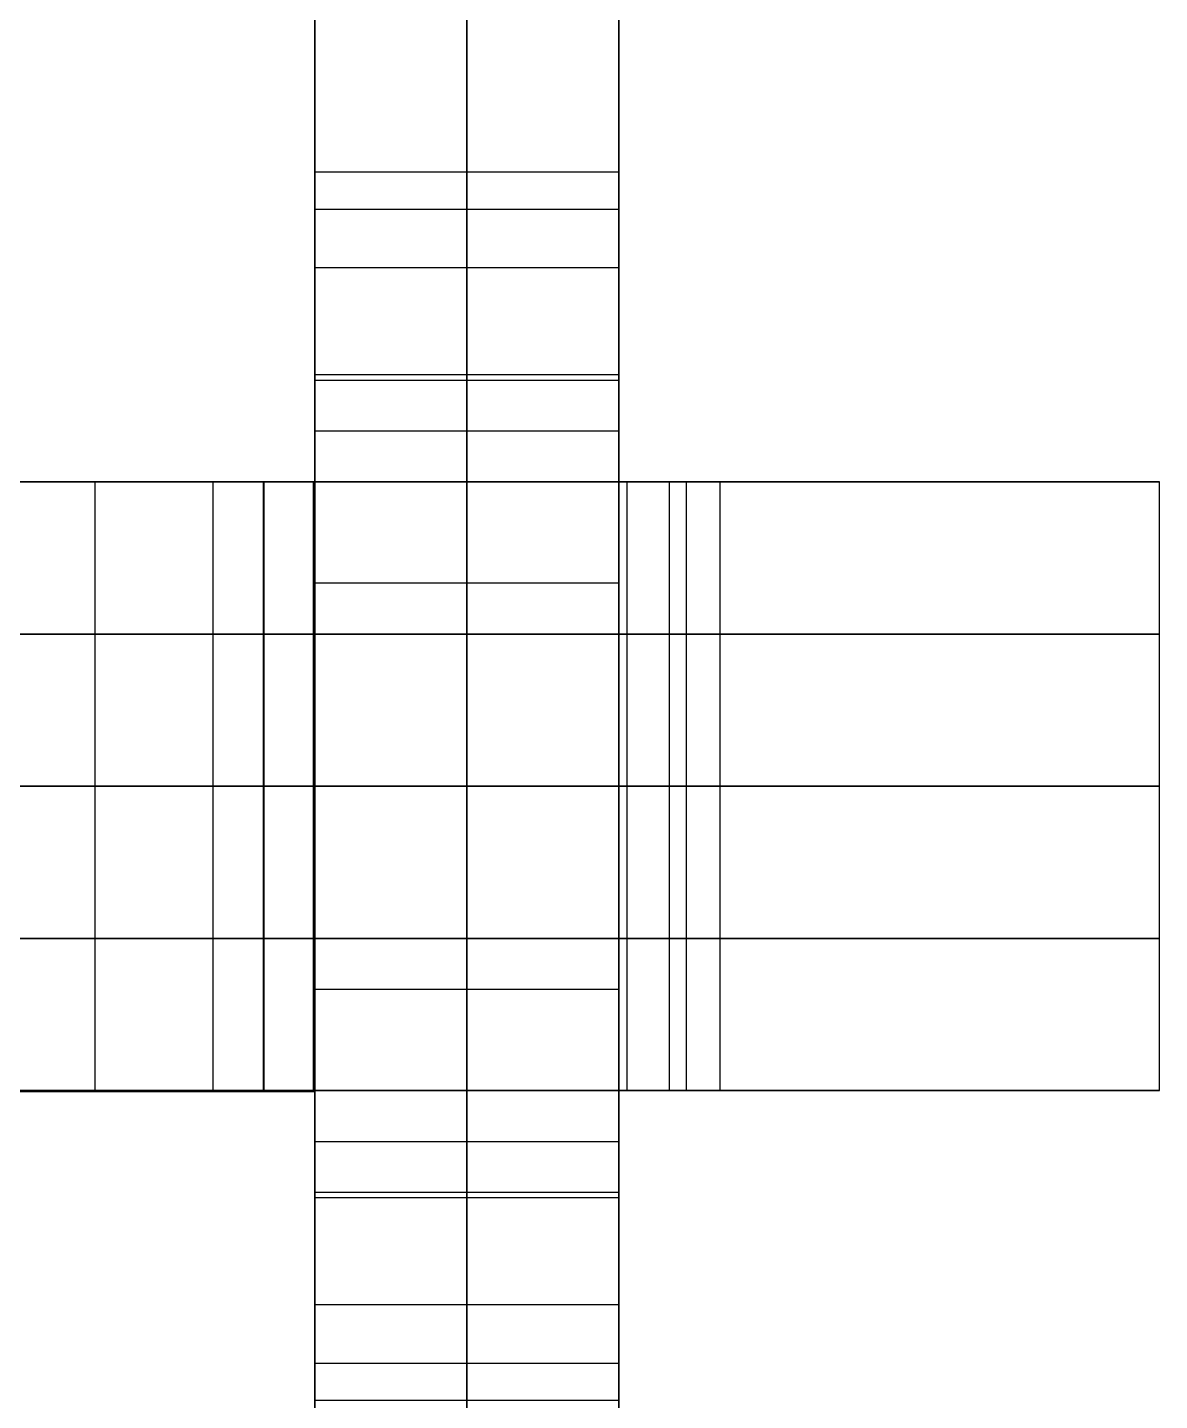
# Model space of a CAD drawing. Extents: x 6886 to 7154, y -44440 to -39703.
# Drawn here: x 7087.5 to 7154.5, y -40607.8 to -40526.6 of the extents above; entities that cross this region are included whole.
import ezdxf

# ---------------------------------------------------------------- set-up
doc = ezdxf.new("R2010")
doc.units = 0
doc.layers.add('ENDS', color=40, linetype='CONTINUOUS')

# ---------------------------------------------------------------- blocks, each defined once
blk = doc.blocks.new('SKYLARK200_END-S-1')
at = {"layer": 'ENDS'}
for p, q in [((-50, 4450.028, 141), (-50, 3868.028, 141)), ((-32, 4450.028, 141), (-32, 3868.028, 141)), ((-50, 4027.606, 282), (-50, 3886, 282)), ((-50, 4027.606, 264), (-50, 3886, 264)), ((-50, 4027.606, 273), (-50, 3886, 273)), ((-32, 3904.339, 286), (-50, 3904.339, 286)), ((-32, 3904.339, -4), (-50, 3904.339, -4)), ((-32, 3902.147, 283.101), (-50, 3902.147, 283.101)), ((-32, 3902.147, -1.101), (-50, 3902.147, -1.101)), ((-32, 3898.683, 282), (-50, 3898.683, 282)), ((-50, 3898.683, 282), (-50, 3886.028, 282)), ((-32, 3898.683, 0), (-50, 3898.683, 0)), ((-50, 3886.028, 0), (-50, 3898.683, 0)), ((-41, 3898.683, 282), (-41, 3886.028, 282)), ((-41, 3886.028, 0), (-41, 3898.683, 0)), ((-32, 3898.683, 282), (-32, 3886.028, 282)), ((-32, 3886.028, 0), (-32, 3898.683, 0)), ((-32, 3892.355, 282), (-50, 3892.355, 282)), ((-32, 3892.355, 0), (-50, 3892.355, 0)), ((-32, 3892.028, 271.5), (-50, 3892.028, 271.5)), ((-50, 3886.028, 271.5), (-50, 3892.028, 271.5)), ((-32, 3892.028, 259.5), (-50, 3892.028, 259.5)), ((-50, 3892.028, 271.5), (-50, 3892.028, 259.5)), ((-50, 3892.028, 259.5), (-50, 3868.028, 259.5)), ((-32, 3892.028, 229.5), (-50, 3892.028, 229.5)), ((-50, 3868.028, 229.5), (-50, 3892.028, 229.5)), ((-32, 3892.028, 217.5), (-50, 3892.028, 217.5)), ((-50, 3892.028, 229.5), (-50, 3892.028, 217.5)), ((-50, 3892.028, 217.5), (-50, 3886.028, 217.5)), ((-32, 3892.028, 191.5), (-50, 3892.028, 191.5)), ((-50, 3886.028, 191.5), (-50, 3892.028, 191.5)), ((-32, 3892.028, 179.5), (-50, 3892.028, 179.5)), ((-50, 3892.028, 191.5), (-50, 3892.028, 179.5)), ((-50, 3892.028, 179.5), (-50, 3868.028, 179.5)), ((-32, 3892.028, 130), (-50, 3892.028, 130)), ((-50, 3868.028, 130), (-50, 3892.028, 130)), ((-32, 3892.028, 118), (-50, 3892.028, 118)), ((-50, 3892.028, 130), (-50, 3892.028, 118)), ((-50, 3892.028, 118), (-50, 3886.028, 118)), ((-32, 3892.028, 37.509), (-50, 3892.028, 37.509)), ((-50, 3868.028, 37.509), (-50, 3892.028, 37.509)), ((-32, 3892.028, 25.509), (-50, 3892.028, 25.509)), ((-50, 3892.028, 37.509), (-50, 3892.028, 25.509)), ((-50, 3892.028, 25.509), (-50, 3886.028, 25.509)), ((-32, 3892.028, 265.5), (-50, 3892.028, 265.5)), ((-32, 3892.028, 223.5), (-50, 3892.028, 223.5)), ((-32, 3892.028, 185.5), (-50, 3892.028, 185.5)), ((-32, 3892.028, 124), (-50, 3892.028, 124)), ((-32, 3892.028, 31.509), (-50, 3892.028, 31.509)), ((-32, 3892.027, 109.5), (-50, 3892.027, 109.5)), ((-50, 3886.028, 109.5), (-50, 3892.027, 109.5)), ((-32, 3892.027, 97.5), (-50, 3892.027, 97.5)), ((-50, 3892.027, 109.5), (-50, 3892.027, 97.5)), ((-50, 3892.027, 97.5), (-50, 3868.028, 97.5)), ((-32, 3892.027, 103.5), (-50, 3892.027, 103.5)), ((-41, 3886.028, 271.5), (-41, 3892.028, 271.5)), ((-41, 3892.028, 271.5), (-41, 3892.028, 259.5)), ((-41, 3892.028, 259.5), (-41, 3868.028, 259.5)), ((-41, 3868.028, 229.5), (-41, 3892.028, 229.5)), ((-41, 3892.028, 229.5), (-41, 3892.028, 217.5)), ((-41, 3892.028, 217.5), (-41, 3886.028, 217.5)), ((-41, 3886.028, 191.5), (-41, 3892.028, 191.5)), ((-41, 3892.028, 191.5), (-41, 3892.028, 179.5)), ((-41, 3892.028, 179.5), (-41, 3868.028, 179.5)), ((-41, 3868.028, 130), (-41, 3892.028, 130)), ((-41, 3892.028, 130), (-41, 3892.028, 118)), ((-41, 3892.028, 118), (-41, 3886.028, 118)), ((-41, 3868.028, 37.509), (-41, 3892.028, 37.509)), ((-41, 3892.028, 37.509), (-41, 3892.028, 25.509)), ((-41, 3892.028, 25.509), (-41, 3886.028, 25.509)), ((-41, 3886.028, 109.5), (-41, 3892.027, 109.5)), ((-41, 3892.027, 109.5), (-41, 3892.027, 97.5)), ((-41, 3892.027, 97.5), (-41, 3868.028, 97.5)), ((-32, 3886.028, 271.5), (-32, 3892.028, 271.5)), ((-32, 3892.028, 271.5), (-32, 3892.028, 259.5)), ((-32, 3892.028, 259.5), (-32, 3868.028, 259.5)), ((-32, 3868.028, 229.5), (-32, 3892.028, 229.5)), ((-32, 3892.028, 229.5), (-32, 3892.028, 217.5)), ((-32, 3892.028, 217.5), (-32, 3886.028, 217.5)), ((-32, 3886.028, 191.5), (-32, 3892.028, 191.5)), ((-32, 3892.028, 191.5), (-32, 3892.028, 179.5)), ((-32, 3892.028, 179.5), (-32, 3868.028, 179.5)), ((-32, 3868.028, 130), (-32, 3892.028, 130)), ((-32, 3892.028, 130), (-32, 3892.028, 118)), ((-32, 3892.028, 118), (-32, 3886.028, 118)), ((-32, 3868.028, 37.509), (-32, 3892.028, 37.509)), ((-32, 3892.028, 37.509), (-32, 3892.028, 25.509)), ((-32, 3892.028, 25.509), (-32, 3886.028, 25.509)), ((-32, 3886.028, 109.5), (-32, 3892.027, 109.5)), ((-32, 3892.027, 109.5), (-32, 3892.027, 97.5)), ((-32, 3892.027, 97.5), (-32, 3868.028, 97.5)), ((-32, 3889.028, 271.5), (-50, 3889.028, 271.5)), ((-32, 3889.028, 217.5), (-50, 3889.028, 217.5)), ((-32, 3889.028, 191.5), (-50, 3889.028, 191.5)), ((-32, 3889.028, 118), (-50, 3889.028, 118)), ((-32, 3889.028, 109.5), (-50, 3889.028, 109.5)), ((-32, 3889.028, 25.509), (-50, 3889.028, 25.509)), ((-250, 3886.028, 141), (-50, 3886.028, 141)), ((-250, 3886.028, 141), (-50, 3886.028, 141)), ((-50, 3886, 282), (-111, 3886.013, 282)), ((-50, 3886, 264), (-111, 3886.013, 264)), ((-50, 3886, 273), (-111, 3886.013, 273)), ((-75, 3886.028, 276), (-63, 3886.028, 276)), ((-63, 3886.028, 6), (-75, 3886.028, 6)), ((-75, 3886.028, 276), (-63, 3886.028, 276)), ((-63, 3886.028, 6), (-75, 3886.028, 6)), ((-63, 3868.028, 276), (-63, 3886.028, 276)), ((-63, 3868.028, 282), (-63, 3886.028, 282)), ((-63, 3886.028, 276), (-63, 3886.028, 282)), ((-63, 3886.028, 282), (0, 3886.028, 282)), ((-63, 3868.028, 0), (-63, 3886.028, 0)), ((0, 3886.028, 0), (-63, 3886.028, 0)), ((-63, 3868.028, 6), (-63, 3886.028, 6)), ((-63, 3886.028, 0), (-63, 3886.028, 6)), ((-63, 3868.028, 279), (-63, 3886.028, 279)), ((-63, 3868.028, 3), (-63, 3886.028, 3)), ((-63, 3868.028, 276), (-63, 3886.028, 276)), ((-63, 3868.028, 282), (-63, 3886.028, 282)), ((-63, 3886.028, 276), (-63, 3886.028, 282)), ((-63, 3886.028, 282), (0, 3886.028, 282)), ((-63, 3868.028, 0), (-63, 3886.028, 0)), ((0, 3886.028, 0), (-63, 3886.028, 0)), ((-63, 3868.028, 6), (-63, 3886.028, 6)), ((-63, 3886.028, 0), (-63, 3886.028, 6)), ((-63, 3868.028, 279), (-63, 3886.028, 279)), ((-63, 3868.028, 3), (-63, 3886.028, 3)), ((-56, 3868.028, 181), (-56, 3886.028, 181)), ((0, 3886.028, 181), (-56, 3886.028, 181)), ((-56, 3868.028, 169), (-56, 3886.028, 169)), ((-56, 3886.028, 181), (-56, 3886.028, 169)), ((-56, 3886.028, 169), (-50, 3886.028, 169)), ((-56, 3868.028, 113), (-56, 3886.028, 113)), ((-50, 3886.028, 113), (-56, 3886.028, 113)), ((-56, 3868.028, 101), (-56, 3886.028, 101)), ((-56, 3886.028, 113), (-56, 3886.028, 101)), ((-56, 3886.028, 101), (0, 3886.028, 101)), ((-56, 3886.028, 24.817), (-26, 3886.028, 24.817)), ((-56, 3868.028, 24.817), (-56, 3886.028, 24.817)), ((-56, 3868.028, 79.746), (-56, 3886.028, 79.746)), ((-26, 3886.028, 79.746), (-56, 3886.028, 79.746)), ((-56, 3868.028, 67.746), (-56, 3886.028, 67.746)), ((-56, 3886.028, 79.746), (-56, 3886.028, 67.746)), ((-56, 3886.028, 67.746), (-50.02, 3886.028, 67.746)), ((-56, 3868.028, 36.71), (-56, 3886.028, 36.71)), ((-50.071, 3886.028, 36.71), (-56, 3886.028, 36.71)), ((-56, 3886.028, 36.71), (-56, 3886.028, 24.817)), ((-56, 3868.028, 259.5), (-56, 3886.028, 259.5)), ((-26, 3886.028, 259.5), (-56, 3886.028, 259.5)), ((-56, 3868.028, 247.5), (-56, 3886.028, 247.5)), ((-56, 3886.028, 259.5), (-56, 3886.028, 247.5)), ((-56, 3886.028, 247.5), (-50, 3886.028, 247.5)), ((-56, 3868.028, 226.5), (-56, 3886.028, 226.5)), ((-50, 3886.028, 226.5), (-56, 3886.028, 226.5)), ((-56, 3868.028, 214.5), (-56, 3886.028, 214.5)), ((-56, 3886.028, 226.5), (-56, 3886.028, 214.5)), ((-56, 3886.028, 214.5), (-26, 3886.028, 214.5)), ((-56, 3868.028, 175), (-56, 3886.028, 175)), ((-56, 3868.028, 107), (-56, 3886.028, 107)), ((-56, 3868.028, 73.746), (-56, 3886.028, 73.746)), ((-56, 3868.028, 30.763), (-56, 3886.028, 30.763)), ((-56, 3868.028, 253.5), (-56, 3886.028, 253.5)), ((-56, 3868.028, 220.5), (-56, 3886.028, 220.5)), ((-56, 3868.028, 181), (-56, 3886.028, 181)), ((0, 3886.028, 181), (-56, 3886.028, 181)), ((-56, 3868.028, 169), (-56, 3886.028, 169)), ((-56, 3886.028, 181), (-56, 3886.028, 169)), ((-56, 3886.028, 169), (-50, 3886.028, 169)), ((-56, 3868.028, 113), (-56, 3886.028, 113)), ((-50, 3886.028, 113), (-56, 3886.028, 113)), ((-56, 3868.028, 101), (-56, 3886.028, 101)), ((-56, 3886.028, 113), (-56, 3886.028, 101)), ((-56, 3886.028, 101), (0, 3886.028, 101)), ((-56, 3886.028, 24.817), (-26, 3886.028, 24.817)), ((-56, 3868.028, 24.817), (-56, 3886.028, 24.817)), ((-56, 3868.028, 79.746), (-56, 3886.028, 79.746)), ((-26, 3886.028, 79.746), (-56, 3886.028, 79.746)), ((-56, 3868.028, 67.746), (-56, 3886.028, 67.746)), ((-56, 3886.028, 79.746), (-56, 3886.028, 67.746)), ((-56, 3886.028, 67.746), (-50.02, 3886.028, 67.746)), ((-56, 3868.028, 36.71), (-56, 3886.028, 36.71)), ((-50.071, 3886.028, 36.71), (-56, 3886.028, 36.71)), ((-56, 3886.028, 36.71), (-56, 3886.028, 24.817)), ((-56, 3868.028, 259.5), (-56, 3886.028, 259.5)), ((-26, 3886.028, 259.5), (-56, 3886.028, 259.5)), ((-56, 3868.028, 247.5), (-56, 3886.028, 247.5)), ((-56, 3886.028, 259.5), (-56, 3886.028, 247.5)), ((-56, 3886.028, 247.5), (-50, 3886.028, 247.5)), ((-56, 3868.028, 226.5), (-56, 3886.028, 226.5)), ((-50, 3886.028, 226.5), (-56, 3886.028, 226.5)), ((-56, 3868.028, 214.5), (-56, 3886.028, 214.5)), ((-56, 3886.028, 226.5), (-56, 3886.028, 214.5)), ((-56, 3886.028, 214.5), (-26, 3886.028, 214.5)), ((-56, 3868.028, 175), (-56, 3886.028, 175)), ((-56, 3868.028, 107), (-56, 3886.028, 107)), ((-56, 3868.028, 73.746), (-56, 3886.028, 73.746)), ((-56, 3868.028, 30.763), (-56, 3886.028, 30.763)), ((-56, 3868.028, 253.5), (-56, 3886.028, 253.5)), ((-56, 3868.028, 220.5), (-56, 3886.028, 220.5)), ((-53.035, 3868.028, 36.71), (-53.035, 3886.028, 36.71)), ((-53.035, 3868.028, 36.71), (-53.035, 3886.028, 36.71)), ((-53.01, 3868.028, 67.746), (-53.01, 3886.028, 67.746)), ((-53.01, 3868.028, 67.746), (-53.01, 3886.028, 67.746)), ((-53, 3868.028, 169), (-53, 3886.028, 169)), ((-53, 3868.028, 113), (-53, 3886.028, 113)), ((-53, 3868.028, 247.5), (-53, 3886.028, 247.5)), ((-53, 3868.028, 226.5), (-53, 3886.028, 226.5)), ((-53, 3868.028, 169), (-53, 3886.028, 169)), ((-53, 3868.028, 113), (-53, 3886.028, 113)), ((-53, 3868.028, 247.5), (-53, 3886.028, 247.5)), ((-53, 3868.028, 226.5), (-53, 3886.028, 226.5)), ((-50.071, 3868.028, 36.71), (-50.071, 3886.028, 36.71)), ((-50.02, 3886.028, 67.746), (-50.071, 3886.028, 36.71)), ((-50.071, 3868.028, 36.71), (-50.071, 3886.028, 36.71)), ((-50.02, 3886.028, 67.746), (-50.071, 3886.028, 36.71)), ((-50.045, 3868.028, 52.228), (-50.045, 3886.028, 52.228)), ((-50.045, 3868.028, 52.228), (-50.045, 3886.028, 52.228)), ((-50.02, 3868.028, 67.746), (-50.02, 3886.028, 67.746)), ((-50.02, 3868.028, 67.746), (-50.02, 3886.028, 67.746)), ((-50, 3868.028, 169), (-50, 3886.028, 169)), ((-50, 3868.028, 113), (-50, 3886.028, 113)), ((-50, 3886.028, 169), (-50, 3886.028, 113)), ((-50, 3868.028, 247.5), (-50, 3886.028, 247.5)), ((-50, 3868.028, 226.5), (-50, 3886.028, 226.5)), ((-50, 3886.028, 247.5), (-50, 3886.028, 226.5)), ((-50, 3868.028, 141), (-50, 3886.028, 141)), ((-50, 3868.028, 259.5), (-50, 3886.028, 259.5)), ((-50, 3868.028, 237), (-50, 3886.028, 237)), ((-50, 3868.028, 169), (-50, 3886.028, 169)), ((-50, 3868.028, 113), (-50, 3886.028, 113)), ((-50, 3886.028, 169), (-50, 3886.028, 113)), ((-50, 3868.028, 247.5), (-50, 3886.028, 247.5)), ((-50, 3868.028, 226.5), (-50, 3886.028, 226.5)), ((-50, 3886.028, 247.5), (-50, 3886.028, 226.5)), ((-50, 3868.028, 141), (-50, 3886.028, 141)), ((-50, 3868.028, 259.5), (-50, 3886.028, 259.5)), ((-50, 3868.028, 237), (-50, 3886.028, 237)), ((-32, 3886.028, 282), (-50, 3886.028, 282)), ((-32, 3886.028, 271.5), (-50, 3886.028, 271.5)), ((-50, 3886.028, 282), (-50, 3886.028, 271.5)), ((-32, 3886.028, 217.5), (-50, 3886.028, 217.5)), ((-32, 3886.028, 191.5), (-50, 3886.028, 191.5)), ((-50, 3886.028, 217.5), (-50, 3886.028, 191.5)), ((-32, 3886.028, 118), (-50, 3886.028, 118)), ((-32, 3886.028, 109.5), (-50, 3886.028, 109.5)), ((-50, 3886.028, 118), (-50, 3886.028, 109.5)), ((-32, 3886.028, 25.509), (-50, 3886.028, 25.509)), ((-32, 3886.028, 0), (-50, 3886.028, 0)), ((-50, 3886.028, 25.509), (-50, 3886.028, 0)), ((-32, 3886.028, 276.75), (-50, 3886.028, 276.75)), ((-32, 3886.028, 204.5), (-50, 3886.028, 204.5)), ((-32, 3886.028, 113.75), (-50, 3886.028, 113.75)), ((-32, 3886.028, 12.754), (-50, 3886.028, 12.754)), ((-50, 3886, 282), (-50, 3886, 264)), ((-41, 3868.028, 24.817), (-41, 3886.028, 24.817)), ((-41, 3868.028, 79.746), (-41, 3886.028, 79.746)), ((-41, 3868.028, 24.817), (-41, 3886.028, 24.817)), ((-41, 3868.028, 79.746), (-41, 3886.028, 79.746)), ((-41, 3886.028, 282), (-41, 3886.028, 271.5)), ((-41, 3886.028, 217.5), (-41, 3886.028, 191.5)), ((-41, 3886.028, 118), (-41, 3886.028, 109.5)), ((-41, 3886.028, 25.509), (-41, 3886.028, 0)), ((-32, 3868.028, 36.817), (-32, 3886.028, 36.817)), ((-26, 3886.028, 36.817), (-32, 3886.028, 36.817)), ((-32, 3868.028, 67.746), (-32, 3886.028, 67.746)), ((-32, 3886.028, 36.817), (-32, 3886.028, 67.746)), ((-32, 3886.028, 67.746), (-26, 3886.028, 67.746)), ((-32, 3868.028, 226.5), (-32, 3886.028, 226.5)), ((-26, 3886.028, 226.5), (-32, 3886.028, 226.5)), ((-32, 3868.028, 247.5), (-32, 3886.028, 247.5)), ((-32, 3886.028, 226.5), (-32, 3886.028, 247.5)), ((-32, 3886.028, 247.5), (-26, 3886.028, 247.5)), ((-32, 3868.028, 52.281), (-32, 3886.028, 52.281)), ((-32, 3868.028, 214.5), (-32, 3886.028, 214.5)), ((-32, 3868.028, 237), (-32, 3886.028, 237)), ((-32, 3868.028, 36.817), (-32, 3886.028, 36.817)), ((-26, 3886.028, 36.817), (-32, 3886.028, 36.817)), ((-32, 3868.028, 67.746), (-32, 3886.028, 67.746)), ((-32, 3886.028, 36.817), (-32, 3886.028, 67.746)), ((-32, 3886.028, 67.746), (-26, 3886.028, 67.746)), ((-32, 3868.028, 226.5), (-32, 3886.028, 226.5)), ((-26, 3886.028, 226.5), (-32, 3886.028, 226.5)), ((-32, 3868.028, 247.5), (-32, 3886.028, 247.5)), ((-32, 3886.028, 226.5), (-32, 3886.028, 247.5)), ((-32, 3886.028, 247.5), (-26, 3886.028, 247.5)), ((-32, 3868.028, 52.281), (-32, 3886.028, 52.281)), ((-32, 3868.028, 214.5), (-32, 3886.028, 214.5)), ((-32, 3868.028, 237), (-32, 3886.028, 237)), ((-32, 3886.028, 282), (-32, 3886.028, 271.5)), ((-32, 3886.028, 217.5), (-32, 3886.028, 191.5)), ((-32, 3886.028, 118), (-32, 3886.028, 109.5)), ((-32, 3886.028, 25.509), (-32, 3886.028, 0)), ((-31.5, 3868.028, 282), (-31.5, 3886.028, 282)), ((-31.5, 3868.028, 0), (-31.5, 3886.028, 0)), ((-31.5, 3868.028, 282), (-31.5, 3886.028, 282)), ((-31.5, 3868.028, 0), (-31.5, 3886.028, 0)), ((-29, 3868.028, 36.817), (-29, 3886.028, 36.817)), ((-29, 3868.028, 67.746), (-29, 3886.028, 67.746)), ((-29, 3868.028, 226.5), (-29, 3886.028, 226.5)), ((-29, 3868.028, 247.5), (-29, 3886.028, 247.5)), ((-29, 3868.028, 36.817), (-29, 3886.028, 36.817)), ((-29, 3868.028, 67.746), (-29, 3886.028, 67.746)), ((-29, 3868.028, 226.5), (-29, 3886.028, 226.5)), ((-29, 3868.028, 247.5), (-29, 3886.028, 247.5)), ((-28, 3868.028, 181), (-28, 3886.028, 181)), ((-28, 3868.028, 101), (-28, 3886.028, 101)), ((-28, 3868.028, 181), (-28, 3886.028, 181)), ((-28, 3868.028, 101), (-28, 3886.028, 101)), ((-26, 3868.028, 24.817), (-26, 3886.028, 24.817)), ((-26, 3868.028, 36.817), (-26, 3886.028, 36.817)), ((-26, 3886.028, 24.817), (-26, 3886.028, 36.817)), ((-26, 3868.028, 67.746), (-26, 3886.028, 67.746)), ((-26, 3868.028, 79.746), (-26, 3886.028, 79.746)), ((-26, 3886.028, 67.746), (-26, 3886.028, 79.746)), ((-26, 3868.028, 259.5), (-26, 3886.028, 259.5)), ((-26, 3868.028, 214.5), (-26, 3886.028, 214.5)), ((-26, 3868.028, 226.5), (-26, 3886.028, 226.5)), ((-26, 3886.028, 214.5), (-26, 3886.028, 226.5)), ((-26, 3868.028, 247.5), (-26, 3886.028, 247.5)), ((-26, 3886.028, 247.5), (-26, 3886.028, 259.5)), ((-26, 3868.028, 30.817), (-26, 3886.028, 30.817)), ((-26, 3868.028, 73.746), (-26, 3886.028, 73.746)), ((-26, 3868.028, 220.5), (-26, 3886.028, 220.5)), ((-26, 3868.028, 253.5), (-26, 3886.028, 253.5)), ((-26, 3868.028, 24.817), (-26, 3886.028, 24.817)), ((-26, 3868.028, 36.817), (-26, 3886.028, 36.817)), ((-26, 3886.028, 24.817), (-26, 3886.028, 36.817)), ((-26, 3868.028, 67.746), (-26, 3886.028, 67.746)), ((-26, 3868.028, 79.746), (-26, 3886.028, 79.746)), ((-26, 3886.028, 67.746), (-26, 3886.028, 79.746)), ((-26, 3868.028, 259.5), (-26, 3886.028, 259.5)), ((-26, 3868.028, 214.5), (-26, 3886.028, 214.5)), ((-26, 3868.028, 226.5), (-26, 3886.028, 226.5)), ((-26, 3886.028, 214.5), (-26, 3886.028, 226.5)), ((-26, 3868.028, 247.5), (-26, 3886.028, 247.5)), ((-26, 3886.028, 247.5), (-26, 3886.028, 259.5)), ((-26, 3868.028, 30.817), (-26, 3886.028, 30.817)), ((-26, 3868.028, 73.746), (-26, 3886.028, 73.746)), ((-26, 3868.028, 220.5), (-26, 3886.028, 220.5)), ((-26, 3868.028, 253.5), (-26, 3886.028, 253.5)), ((0, 3868.028, 282), (0, 3886.028, 282)), ((0, 3868.028, 181), (0, 3886.028, 181)), ((0, 3886.028, 282), (0, 3886.028, 181)), ((0, 3868.028, 101), (0, 3886.028, 101)), ((0, 3868.028, 0), (0, 3886.028, 0)), ((0, 3886.028, 101), (0, 3886.028, 0)), ((0, 3868.028, 231.5), (0, 3886.028, 231.5)), ((0, 3868.028, 50.5), (0, 3886.028, 50.5)), ((0, 3868.028, 282), (0, 3886.028, 282)), ((0, 3868.028, 181), (0, 3886.028, 181)), ((0, 3886.028, 282), (0, 3886.028, 181)), ((0, 3868.028, 101), (0, 3886.028, 101)), ((0, 3868.028, 0), (0, 3886.028, 0)), ((0, 3886.028, 101), (0, 3886.028, 0)), ((0, 3868.028, 231.5), (0, 3886.028, 231.5)), ((0, 3868.028, 50.5), (0, 3886.028, 50.5)), ((-32, 3880.028, 259.5), (-50, 3880.028, 259.5)), ((-32, 3880.028, 229.5), (-50, 3880.028, 229.5)), ((-32, 3880.028, 179.5), (-50, 3880.028, 179.5)), ((-32, 3880.028, 130), (-50, 3880.028, 130)), ((-32, 3880.028, 97.5), (-50, 3880.028, 97.5)), ((-32, 3880.028, 37.509), (-50, 3880.028, 37.509)), ((-75, 3877.028, 276), (-63, 3877.028, 276)), ((-63, 3877.028, 6), (-75, 3877.028, 6)), ((-75, 3877.028, 276), (-63, 3877.028, 276)), ((-63, 3877.028, 6), (-75, 3877.028, 6)), ((-63, 3877.028, 276), (-63, 3877.028, 282)), ((-63, 3877.028, 282), (0, 3877.028, 282)), ((0, 3877.028, 0), (-63, 3877.028, 0)), ((-63, 3877.028, 0), (-63, 3877.028, 6)), ((-63, 3877.028, 276), (-63, 3877.028, 282)), ((-63, 3877.028, 282), (0, 3877.028, 282)), ((0, 3877.028, 0), (-63, 3877.028, 0)), ((-63, 3877.028, 0), (-63, 3877.028, 6)), ((0, 3877.028, 181), (-56, 3877.028, 181)), ((-56, 3877.028, 181), (-56, 3877.028, 169)), ((-56, 3877.028, 169), (-50, 3877.028, 169)), ((-50, 3877.028, 113), (-56, 3877.028, 113)), ((-56, 3877.028, 113), (-56, 3877.028, 101)), ((-56, 3877.028, 101), (0, 3877.028, 101)), ((-56, 3877.028, 24.817), (-26, 3877.028, 24.817)), ((-26, 3877.028, 79.746), (-56, 3877.028, 79.746)), ((-56, 3877.028, 79.746), (-56, 3877.028, 67.746)), ((-56, 3877.028, 67.746), (-50.02, 3877.028, 67.746)), ((-50.071, 3877.028, 36.71), (-56, 3877.028, 36.71)), ((-56, 3877.028, 36.71), (-56, 3877.028, 24.817)), ((-26, 3877.028, 259.5), (-56, 3877.028, 259.5)), ((-56, 3877.028, 259.5), (-56, 3877.028, 247.5)), ((-56, 3877.028, 247.5), (-50, 3877.028, 247.5)), ((-50, 3877.028, 226.5), (-56, 3877.028, 226.5)), ((-56, 3877.028, 226.5), (-56, 3877.028, 214.5)), ((-56, 3877.028, 214.5), (-26, 3877.028, 214.5)), ((0, 3877.028, 181), (-56, 3877.028, 181)), ((-56, 3877.028, 181), (-56, 3877.028, 169)), ((-56, 3877.028, 169), (-50, 3877.028, 169)), ((-50, 3877.028, 113), (-56, 3877.028, 113)), ((-56, 3877.028, 113), (-56, 3877.028, 101)), ((-56, 3877.028, 101), (0, 3877.028, 101)), ((-56, 3877.028, 24.817), (-26, 3877.028, 24.817)), ((-26, 3877.028, 79.746), (-56, 3877.028, 79.746)), ((-56, 3877.028, 79.746), (-56, 3877.028, 67.746)), ((-56, 3877.028, 67.746), (-50.02, 3877.028, 67.746)), ((-50.071, 3877.028, 36.71), (-56, 3877.028, 36.71)), ((-56, 3877.028, 36.71), (-56, 3877.028, 24.817)), ((-26, 3877.028, 259.5), (-56, 3877.028, 259.5)), ((-56, 3877.028, 259.5), (-56, 3877.028, 247.5)), ((-56, 3877.028, 247.5), (-50, 3877.028, 247.5)), ((-50, 3877.028, 226.5), (-56, 3877.028, 226.5)), ((-56, 3877.028, 226.5), (-56, 3877.028, 214.5)), ((-56, 3877.028, 214.5), (-26, 3877.028, 214.5)), ((-50.02, 3877.028, 67.746), (-50.071, 3877.028, 36.71)), ((-50.02, 3877.028, 67.746), (-50.071, 3877.028, 36.71)), ((-50, 3877.028, 169), (-50, 3877.028, 113)), ((-50, 3877.028, 247.5), (-50, 3877.028, 226.5)), ((-50, 3877.028, 169), (-50, 3877.028, 113)), ((-50, 3877.028, 247.5), (-50, 3877.028, 226.5)), ((-26, 3877.028, 36.817), (-32, 3877.028, 36.817)), ((-32, 3877.028, 36.817), (-32, 3877.028, 67.746)), ((-32, 3877.028, 67.746), (-26, 3877.028, 67.746)), ((-26, 3877.028, 226.5), (-32, 3877.028, 226.5)), ((-32, 3877.028, 226.5), (-32, 3877.028, 247.5)), ((-32, 3877.028, 247.5), (-26, 3877.028, 247.5)), ((-26, 3877.028, 36.817), (-32, 3877.028, 36.817)), ((-32, 3877.028, 36.817), (-32, 3877.028, 67.746)), ((-32, 3877.028, 67.746), (-26, 3877.028, 67.746)), ((-26, 3877.028, 226.5), (-32, 3877.028, 226.5)), ((-32, 3877.028, 226.5), (-32, 3877.028, 247.5)), ((-32, 3877.028, 247.5), (-26, 3877.028, 247.5)), ((-26, 3877.028, 24.817), (-26, 3877.028, 36.817)), ((-26, 3877.028, 67.746), (-26, 3877.028, 79.746)), ((-26, 3877.028, 214.5), (-26, 3877.028, 226.5)), ((-26, 3877.028, 247.5), (-26, 3877.028, 259.5)), ((-26, 3877.028, 24.817), (-26, 3877.028, 36.817)), ((-26, 3877.028, 67.746), (-26, 3877.028, 79.746)), ((-26, 3877.028, 214.5), (-26, 3877.028, 226.5)), ((-26, 3877.028, 247.5), (-26, 3877.028, 259.5)), ((0, 3877.028, 282), (0, 3877.028, 181)), ((0, 3877.028, 101), (0, 3877.028, 0)), ((0, 3877.028, 282), (0, 3877.028, 181)), ((0, 3877.028, 101), (0, 3877.028, 0)), ((-250, 3868.028, 141), (-50, 3868.028, 141)), ((-250, 3868.028, 141), (-50, 3868.028, 141)), ((-250, 3868.028, 141), (-50, 3868.028, 141)), ((-75, 3868.028, 276), (-63, 3868.028, 276)), ((-63, 3868.028, 6), (-75, 3868.028, 6)), ((-75, 3868.028, 276), (-63, 3868.028, 276)), ((-63, 3868.028, 6), (-75, 3868.028, 6)), ((-75, 3868.028, 276), (-63, 3868.028, 276)), ((-63, 3868.028, 6), (-75, 3868.028, 6)), ((-63, 3868.028, 276), (-63, 3868.028, 282)), ((-63, 3868.028, 282), (0, 3868.028, 282)), ((0, 3868.028, 0), (-63, 3868.028, 0)), ((-63, 3868.028, 0), (-63, 3868.028, 6)), ((-63, 3850.028, 276), (-63, 3868.028, 276)), ((-63, 3850.028, 282), (-63, 3868.028, 282)), ((-63, 3868.028, 276), (-63, 3868.028, 282)), ((-63, 3868.028, 282), (0, 3868.028, 282)), ((-63, 3850.028, 0), (-63, 3868.028, 0)), ((0, 3868.028, 0), (-63, 3868.028, 0)), ((-63, 3850.028, 6), (-63, 3868.028, 6)), ((-63, 3868.028, 0), (-63, 3868.028, 6)), ((-63, 3850.028, 279), (-63, 3868.028, 279)), ((-63, 3850.028, 3), (-63, 3868.028, 3)), ((-63, 3868.028, 276), (-63, 3868.028, 282)), ((-63, 3868.028, 282), (0, 3868.028, 282)), ((0, 3868.028, 0), (-63, 3868.028, 0)), ((-63, 3868.028, 0), (-63, 3868.028, 6)), ((0, 3868.028, 181), (-56, 3868.028, 181)), ((-56, 3868.028, 181), (-56, 3868.028, 169)), ((-56, 3868.028, 169), (-50, 3868.028, 169)), ((-50, 3868.028, 113), (-56, 3868.028, 113)), ((-56, 3868.028, 113), (-56, 3868.028, 101)), ((-56, 3868.028, 101), (0, 3868.028, 101)), ((-56, 3868.028, 24.817), (-26, 3868.028, 24.817)), ((-26, 3868.028, 79.746), (-56, 3868.028, 79.746)), ((-56, 3868.028, 79.746), (-56, 3868.028, 67.746)), ((-56, 3868.028, 67.746), (-50.02, 3868.028, 67.746)), ((-50.071, 3868.028, 36.71), (-56, 3868.028, 36.71)), ((-56, 3868.028, 36.71), (-56, 3868.028, 24.817)), ((-26, 3868.028, 259.5), (-56, 3868.028, 259.5)), ((-56, 3868.028, 259.5), (-56, 3868.028, 247.5)), ((-56, 3868.028, 247.5), (-50, 3868.028, 247.5)), ((-50, 3868.028, 226.5), (-56, 3868.028, 226.5)), ((-56, 3868.028, 226.5), (-56, 3868.028, 214.5)), ((-56, 3868.028, 214.5), (-26, 3868.028, 214.5)), ((-56, 3850.028, 181), (-56, 3868.028, 181)), ((0, 3868.028, 181), (-56, 3868.028, 181)), ((-56, 3850.028, 169), (-56, 3868.028, 169)), ((-56, 3868.028, 181), (-56, 3868.028, 169)), ((-56, 3868.028, 169), (-50, 3868.028, 169)), ((-56, 3850.028, 113), (-56, 3868.028, 113)), ((-50, 3868.028, 113), (-56, 3868.028, 113)), ((-56, 3850.028, 101), (-56, 3868.028, 101)), ((-56, 3868.028, 113), (-56, 3868.028, 101)), ((-56, 3868.028, 101), (0, 3868.028, 101)), ((-56, 3868.028, 24.817), (-26, 3868.028, 24.817)), ((-56, 3850.028, 24.817), (-56, 3868.028, 24.817)), ((-56, 3850.028, 79.746), (-56, 3868.028, 79.746)), ((-26, 3868.028, 79.746), (-56, 3868.028, 79.746)), ((-56, 3850.028, 67.746), (-56, 3868.028, 67.746)), ((-56, 3868.028, 79.746), (-56, 3868.028, 67.746)), ((-56, 3868.028, 67.746), (-50.02, 3868.028, 67.746)), ((-56, 3850.028, 36.71), (-56, 3868.028, 36.71)), ((-50.071, 3868.028, 36.71), (-56, 3868.028, 36.71)), ((-56, 3868.028, 36.71), (-56, 3868.028, 24.817)), ((-56, 3850.028, 259.5), (-56, 3868.028, 259.5)), ((-26, 3868.028, 259.5), (-56, 3868.028, 259.5)), ((-56, 3850.028, 247.5), (-56, 3868.028, 247.5)), ((-56, 3868.028, 259.5), (-56, 3868.028, 247.5)), ((-56, 3868.028, 247.5), (-50, 3868.028, 247.5)), ((-56, 3850.028, 226.5), (-56, 3868.028, 226.5)), ((-50, 3868.028, 226.5), (-56, 3868.028, 226.5)), ((-56, 3850.028, 214.5), (-56, 3868.028, 214.5)), ((-56, 3868.028, 226.5), (-56, 3868.028, 214.5)), ((-56, 3868.028, 214.5), (-26, 3868.028, 214.5)), ((-56, 3850.028, 175), (-56, 3868.028, 175)), ((-56, 3850.028, 107), (-56, 3868.028, 107)), ((-56, 3850.028, 73.746), (-56, 3868.028, 73.746)), ((-56, 3850.028, 30.763), (-56, 3868.028, 30.763)), ((-56, 3850.028, 253.5), (-56, 3868.028, 253.5)), ((-56, 3850.028, 220.5), (-56, 3868.028, 220.5)), ((0, 3868.028, 181), (-56, 3868.028, 181)), ((-56, 3868.028, 181), (-56, 3868.028, 169)), ((-56, 3868.028, 169), (-50, 3868.028, 169)), ((-50, 3868.028, 113), (-56, 3868.028, 113)), ((-56, 3868.028, 113), (-56, 3868.028, 101)), ((-56, 3868.028, 101), (0, 3868.028, 101)), ((-56, 3868.028, 24.817), (-26, 3868.028, 24.817)), ((-26, 3868.028, 79.746), (-56, 3868.028, 79.746)), ((-56, 3868.028, 79.746), (-56, 3868.028, 67.746)), ((-56, 3868.028, 67.746), (-50.02, 3868.028, 67.746)), ((-50.071, 3868.028, 36.71), (-56, 3868.028, 36.71)), ((-56, 3868.028, 36.71), (-56, 3868.028, 24.817)), ((-26, 3868.028, 259.5), (-56, 3868.028, 259.5)), ((-56, 3868.028, 259.5), (-56, 3868.028, 247.5)), ((-56, 3868.028, 247.5), (-50, 3868.028, 247.5)), ((-50, 3868.028, 226.5), (-56, 3868.028, 226.5)), ((-56, 3868.028, 226.5), (-56, 3868.028, 214.5)), ((-56, 3868.028, 214.5), (-26, 3868.028, 214.5)), ((-53.035, 3850.028, 36.71), (-53.035, 3868.028, 36.71)), ((-53.01, 3850.028, 67.746), (-53.01, 3868.028, 67.746)), ((-53, 3850.028, 169), (-53, 3868.028, 169)), ((-53, 3850.028, 113), (-53, 3868.028, 113)), ((-53, 3850.028, 247.5), (-53, 3868.028, 247.5)), ((-53, 3850.028, 226.5), (-53, 3868.028, 226.5)), ((-50.02, 3868.028, 67.746), (-50.071, 3868.028, 36.71)), ((-50.071, 3850.028, 36.71), (-50.071, 3868.028, 36.71)), ((-50.02, 3868.028, 67.746), (-50.071, 3868.028, 36.71)), ((-50.02, 3868.028, 67.746), (-50.071, 3868.028, 36.71)), ((-50.045, 3850.028, 52.228), (-50.045, 3868.028, 52.228)), ((-50.02, 3850.028, 67.746), (-50.02, 3868.028, 67.746)), ((-50, 3868.028, 169), (-50, 3868.028, 113)), ((-50, 3868.028, 247.5), (-50, 3868.028, 226.5)), ((-50, 3850.028, 169), (-50, 3868.028, 169)), ((-50, 3850.028, 113), (-50, 3868.028, 113)), ((-50, 3868.028, 169), (-50, 3868.028, 113)), ((-50, 3850.028, 247.5), (-50, 3868.028, 247.5)), ((-50, 3850.028, 226.5), (-50, 3868.028, 226.5)), ((-50, 3868.028, 247.5), (-50, 3868.028, 226.5)), ((-50, 3850.028, 141), (-50, 3868.028, 141)), ((-50, 3850.028, 259.5), (-50, 3868.028, 259.5)), ((-50, 3850.028, 237), (-50, 3868.028, 237)), ((-50, 3868.028, 169), (-50, 3868.028, 113)), ((-50, 3868.028, 247.5), (-50, 3868.028, 226.5)), ((-32, 3868.028, 259.5), (-50, 3868.028, 259.5)), ((-32, 3868.028, 229.5), (-50, 3868.028, 229.5)), ((-50, 3868.028, 259.5), (-50, 3868.028, 229.5)), ((-32, 3868.028, 179.5), (-50, 3868.028, 179.5)), ((-32, 3868.028, 130), (-50, 3868.028, 130)), ((-50, 3868.028, 179.5), (-50, 3868.028, 130)), ((-32, 3868.028, 97.5), (-50, 3868.028, 97.5)), ((-32, 3868.028, 37.509), (-50, 3868.028, 37.509)), ((-50, 3868.028, 97.5), (-50, 3868.028, 37.509)), ((-32, 3868.028, 244.5), (-50, 3868.028, 244.5)), ((-32, 3868.028, 154.75), (-50, 3868.028, 154.75)), ((-32, 3868.028, 67.504), (-50, 3868.028, 67.504)), ((-32, 3868, 24.746), (-50, 3868, 24.746)), ((-50, 3844, 24.746), (-50, 3868, 24.746)), ((-32, 3868, 79.746), (-50, 3868, 79.746)), ((-50, 3868, 24.746), (-50, 3868, 79.746)), ((-50, 3868, 79.746), (-50, 3844.001, 79.746)), ((-32, 3868, 101), (-50, 3868, 101)), ((-50, 3844, 101), (-50, 3868, 101)), ((-32, 3868, 181), (-50, 3868, 181)), ((-50, 3868, 101), (-50, 3868, 181)), ((-50, 3868, 181), (-50, 3844, 181)), ((-32, 3868, 214.5), (-50, 3868, 214.5)), ((-50, 3844, 214.5), (-50, 3868, 214.5)), ((-32, 3868, 259.5), (-50, 3868, 259.5)), ((-50, 3868, 214.5), (-50, 3868, 259.5)), ((-50, 3868, 259.5), (-50, 3844, 259.5)), ((-32, 3868, 52.246), (-50, 3868, 52.246)), ((-32, 3868, 141), (-50, 3868, 141)), ((-32, 3868, 237), (-50, 3868, 237)), ((-50, 3268, 141), (-50, 3868, 141)), ((-41, 3850.028, 24.817), (-41, 3868.028, 24.817)), ((-41, 3850.028, 79.746), (-41, 3868.028, 79.746)), ((-41, 3868.028, 259.5), (-41, 3868.028, 229.5)), ((-41, 3868.028, 179.5), (-41, 3868.028, 130)), ((-41, 3868.028, 97.5), (-41, 3868.028, 37.509)), ((-41, 3844, 24.746), (-41, 3868, 24.746)), ((-41, 3868, 24.746), (-41, 3868, 79.746)), ((-41, 3868, 79.746), (-41, 3844.001, 79.746)), ((-41, 3844, 101), (-41, 3868, 101)), ((-41, 3868, 101), (-41, 3868, 181)), ((-41, 3868, 181), (-41, 3844, 181)), ((-41, 3844, 214.5), (-41, 3868, 214.5)), ((-41, 3868, 214.5), (-41, 3868, 259.5)), ((-41, 3868, 259.5), (-41, 3844, 259.5)), ((-26, 3868.028, 36.817), (-32, 3868.028, 36.817)), ((-32, 3868.028, 36.817), (-32, 3868.028, 67.746)), ((-32, 3868.028, 67.746), (-26, 3868.028, 67.746)), ((-26, 3868.028, 226.5), (-32, 3868.028, 226.5)), ((-32, 3868.028, 226.5), (-32, 3868.028, 247.5)), ((-32, 3868.028, 247.5), (-26, 3868.028, 247.5)), ((-32, 3850.028, 36.817), (-32, 3868.028, 36.817)), ((-26, 3868.028, 36.817), (-32, 3868.028, 36.817)), ((-32, 3850.028, 67.746), (-32, 3868.028, 67.746)), ((-32, 3868.028, 36.817), (-32, 3868.028, 67.746)), ((-32, 3868.028, 67.746), (-26, 3868.028, 67.746)), ((-32, 3850.028, 226.5), (-32, 3868.028, 226.5)), ((-26, 3868.028, 226.5), (-32, 3868.028, 226.5)), ((-32, 3850.028, 247.5), (-32, 3868.028, 247.5)), ((-32, 3868.028, 226.5), (-32, 3868.028, 247.5)), ((-32, 3868.028, 247.5), (-26, 3868.028, 247.5)), ((-32, 3850.028, 52.281), (-32, 3868.028, 52.281)), ((-32, 3850.028, 214.5), (-32, 3868.028, 214.5)), ((-32, 3850.028, 237), (-32, 3868.028, 237)), ((-26, 3868.028, 36.817), (-32, 3868.028, 36.817)), ((-32, 3868.028, 36.817), (-32, 3868.028, 67.746)), ((-32, 3868.028, 67.746), (-26, 3868.028, 67.746)), ((-26, 3868.028, 226.5), (-32, 3868.028, 226.5)), ((-32, 3868.028, 226.5), (-32, 3868.028, 247.5)), ((-32, 3868.028, 247.5), (-26, 3868.028, 247.5)), ((-32, 3868.028, 259.5), (-32, 3868.028, 229.5)), ((-32, 3868.028, 179.5), (-32, 3868.028, 130)), ((-32, 3868.028, 97.5), (-32, 3868.028, 37.509)), ((-32, 3844, 24.746), (-32, 3868, 24.746)), ((-32, 3868, 24.746), (-32, 3868, 79.746)), ((-32, 3868, 79.746), (-32, 3844.001, 79.746)), ((-32, 3844, 101), (-32, 3868, 101)), ((-32, 3868, 101), (-32, 3868, 181)), ((-32, 3868, 181), (-32, 3844, 181)), ((-32, 3844, 214.5), (-32, 3868, 214.5)), ((-32, 3868, 214.5), (-32, 3868, 259.5)), ((-32, 3868, 259.5), (-32, 3844, 259.5)), ((-32, 3268, 141), (-32, 3868, 141)), ((-31.5, 3850.028, 282), (-31.5, 3868.028, 282)), ((-31.5, 3850.028, 0), (-31.5, 3868.028, 0)), ((-29, 3850.028, 36.817), (-29, 3868.028, 36.817)), ((-29, 3850.028, 67.746), (-29, 3868.028, 67.746)), ((-29, 3850.028, 226.5), (-29, 3868.028, 226.5)), ((-29, 3850.028, 247.5), (-29, 3868.028, 247.5)), ((-28, 3850.028, 181), (-28, 3868.028, 181)), ((-28, 3850.028, 101), (-28, 3868.028, 101)), ((-26, 3868.028, 24.817), (-26, 3868.028, 36.817)), ((-26, 3868.028, 67.746), (-26, 3868.028, 79.746)), ((-26, 3868.028, 214.5), (-26, 3868.028, 226.5)), ((-26, 3868.028, 247.5), (-26, 3868.028, 259.5)), ((-26, 3850.028, 24.817), (-26, 3868.028, 24.817)), ((-26, 3850.028, 36.817), (-26, 3868.028, 36.817)), ((-26, 3868.028, 24.817), (-26, 3868.028, 36.817)), ((-26, 3850.028, 67.746), (-26, 3868.028, 67.746)), ((-26, 3850.028, 79.746), (-26, 3868.028, 79.746)), ((-26, 3868.028, 67.746), (-26, 3868.028, 79.746)), ((-26, 3850.028, 259.5), (-26, 3868.028, 259.5)), ((-26, 3850.028, 214.5), (-26, 3868.028, 214.5)), ((-26, 3850.028, 226.5), (-26, 3868.028, 226.5)), ((-26, 3868.028, 214.5), (-26, 3868.028, 226.5)), ((-26, 3850.028, 247.5), (-26, 3868.028, 247.5)), ((-26, 3868.028, 247.5), (-26, 3868.028, 259.5)), ((-26, 3850.028, 30.817), (-26, 3868.028, 30.817)), ((-26, 3850.028, 73.746), (-26, 3868.028, 73.746)), ((-26, 3850.028, 220.5), (-26, 3868.028, 220.5)), ((-26, 3850.028, 253.5), (-26, 3868.028, 253.5)), ((-26, 3868.028, 24.817), (-26, 3868.028, 36.817)), ((-26, 3868.028, 67.746), (-26, 3868.028, 79.746)), ((-26, 3868.028, 214.5), (-26, 3868.028, 226.5)), ((-26, 3868.028, 247.5), (-26, 3868.028, 259.5)), ((0, 3868.028, 282), (0, 3868.028, 181)), ((0, 3868.028, 101), (0, 3868.028, 0)), ((0, 3850.028, 282), (0, 3868.028, 282)), ((0, 3850.028, 181), (0, 3868.028, 181)), ((0, 3868.028, 282), (0, 3868.028, 181)), ((0, 3850.028, 101), (0, 3868.028, 101)), ((0, 3850.028, 0), (0, 3868.028, 0)), ((0, 3868.028, 101), (0, 3868.028, 0)), ((0, 3850.028, 231.5), (0, 3868.028, 231.5)), ((0, 3850.028, 50.5), (0, 3868.028, 50.5)), ((0, 3868.028, 282), (0, 3868.028, 181)), ((0, 3868.028, 101), (0, 3868.028, 0)), ((-75, 3859.028, 276), (-63, 3859.028, 276)), ((-63, 3859.028, 6), (-75, 3859.028, 6)), ((-63, 3859.028, 276), (-63, 3859.028, 282)), ((-63, 3859.028, 282), (0, 3859.028, 282)), ((0, 3859.028, 0), (-63, 3859.028, 0)), ((-63, 3859.028, 0), (-63, 3859.028, 6)), ((0, 3859.028, 181), (-56, 3859.028, 181)), ((-56, 3859.028, 181), (-56, 3859.028, 169)), ((-56, 3859.028, 169), (-50, 3859.028, 169)), ((-50, 3859.028, 113), (-56, 3859.028, 113)), ((-56, 3859.028, 113), (-56, 3859.028, 101)), ((-56, 3859.028, 101), (0, 3859.028, 101)), ((-56, 3859.028, 24.817), (-26, 3859.028, 24.817)), ((-26, 3859.028, 79.746), (-56, 3859.028, 79.746)), ((-56, 3859.028, 79.746), (-56, 3859.028, 67.746)), ((-56, 3859.028, 67.746), (-50.02, 3859.028, 67.746)), ((-50.071, 3859.028, 36.71), (-56, 3859.028, 36.71)), ((-56, 3859.028, 36.71), (-56, 3859.028, 24.817)), ((-26, 3859.028, 259.5), (-56, 3859.028, 259.5)), ((-56, 3859.028, 259.5), (-56, 3859.028, 247.5)), ((-56, 3859.028, 247.5), (-50, 3859.028, 247.5)), ((-50, 3859.028, 226.5), (-56, 3859.028, 226.5)), ((-56, 3859.028, 226.5), (-56, 3859.028, 214.5)), ((-56, 3859.028, 214.5), (-26, 3859.028, 214.5)), ((-50.02, 3859.028, 67.746), (-50.071, 3859.028, 36.71)), ((-50, 3859.028, 169), (-50, 3859.028, 113)), ((-50, 3859.028, 247.5), (-50, 3859.028, 226.5)), ((-26, 3859.028, 36.817), (-32, 3859.028, 36.817)), ((-32, 3859.028, 36.817), (-32, 3859.028, 67.746)), ((-32, 3859.028, 67.746), (-26, 3859.028, 67.746)), ((-26, 3859.028, 226.5), (-32, 3859.028, 226.5)), ((-32, 3859.028, 226.5), (-32, 3859.028, 247.5)), ((-32, 3859.028, 247.5), (-26, 3859.028, 247.5)), ((-26, 3859.028, 24.817), (-26, 3859.028, 36.817)), ((-26, 3859.028, 67.746), (-26, 3859.028, 79.746)), ((-26, 3859.028, 214.5), (-26, 3859.028, 226.5)), ((-26, 3859.028, 247.5), (-26, 3859.028, 259.5)), ((0, 3859.028, 282), (0, 3859.028, 181)), ((0, 3859.028, 101), (0, 3859.028, 0)), ((-32, 3856, 24.746), (-50, 3856, 24.746)), ((-32, 3856, 79.746), (-50, 3856, 79.746)), ((-32, 3856, 101), (-50, 3856, 101)), ((-32, 3856, 181), (-50, 3856, 181)), ((-32, 3856, 214.5), (-50, 3856, 214.5)), ((-32, 3856, 259.5), (-50, 3856, 259.5)), ((-250, 3850.028, 141), (-50, 3850.028, 141)), ((-111, 3849.93, 282), (-50, 3849.959, 282)), ((-111, 3849.93, 264), (-50, 3849.959, 264)), ((-111, 3849.93, 273), (-50, 3849.959, 273)), ((-75, 3850.028, 276), (-63, 3850.028, 276)), ((-63, 3850.028, 6), (-75, 3850.028, 6)), ((-63, 3850.028, 276), (-63, 3850.028, 282)), ((-63, 3850.028, 282), (0, 3850.028, 282)), ((0, 3850.028, 0), (-63, 3850.028, 0)), ((-63, 3850.028, 0), (-63, 3850.028, 6)), ((0, 3850.028, 181), (-56, 3850.028, 181)), ((-56, 3850.028, 181), (-56, 3850.028, 169)), ((-56, 3850.028, 169), (-50, 3850.028, 169)), ((-50, 3850.028, 113), (-56, 3850.028, 113)), ((-56, 3850.028, 113), (-56, 3850.028, 101)), ((-56, 3850.028, 101), (0, 3850.028, 101)), ((-56, 3850.028, 24.817), (-26, 3850.028, 24.817)), ((-26, 3850.028, 79.746), (-56, 3850.028, 79.746)), ((-56, 3850.028, 79.746), (-56, 3850.028, 67.746)), ((-56, 3850.028, 67.746), (-50.02, 3850.028, 67.746)), ((-50.071, 3850.028, 36.71), (-56, 3850.028, 36.71)), ((-56, 3850.028, 36.71), (-56, 3850.028, 24.817)), ((-26, 3850.028, 259.5), (-56, 3850.028, 259.5)), ((-56, 3850.028, 259.5), (-56, 3850.028, 247.5)), ((-56, 3850.028, 247.5), (-50, 3850.028, 247.5)), ((-50, 3850.028, 226.5), (-56, 3850.028, 226.5)), ((-56, 3850.028, 226.5), (-56, 3850.028, 214.5)), ((-56, 3850.028, 214.5), (-26, 3850.028, 214.5)), ((-50.02, 3850.028, 67.746), (-50.071, 3850.028, 36.71)), ((-50, 3850.028, 169), (-50, 3850.028, 113)), ((-50, 3850.028, 247.5), (-50, 3850.028, 226.5)), ((-32, 3850, 0), (-50, 3850, 0)), ((-50, 3837.346, 0), (-50, 3850, 0)), ((-32, 3850, 12.746), (-50, 3850, 12.746)), ((-50, 3850, 0), (-50, 3850, 12.746)), ((-50, 3850, 12.746), (-50, 3844, 12.746)), ((-32, 3850, 189), (-50, 3850, 189)), ((-50, 3844, 189), (-50, 3850, 189)), ((-32, 3850, 202.5), (-50, 3850, 202.5)), ((-50, 3850, 189), (-50, 3850, 202.5)), ((-50, 3850, 202.5), (-50, 3844, 202.5)), ((-32, 3850, 271.5), (-50, 3850, 271.5)), ((-50, 3844, 271.5), (-50, 3850, 271.5)), ((-32, 3850, 282), (-50, 3850, 282)), ((-50, 3850, 271.5), (-50, 3850, 282)), ((-50, 3850, 282), (-50, 3837.346, 282)), ((-32, 3850, 6.373), (-50, 3850, 6.373)), ((-32, 3850, 195.75), (-50, 3850, 195.75)), ((-32, 3850, 276.75), (-50, 3850, 276.75)), ((-50, 3849.959, 282), (-50, 3849.959, 264)), ((-50, 3849.959, 282), (-50, 3708.366, 282)), ((-50, 3849.959, 264), (-50, 3708.366, 264)), ((-50, 3849.959, 273), (-50, 3708.366, 273)), ((-41, 3837.346, 0), (-41, 3850, 0)), ((-41, 3850, 0), (-41, 3850, 12.746)), ((-41, 3850, 12.746), (-41, 3844, 12.746)), ((-41, 3844, 189), (-41, 3850, 189)), ((-41, 3850, 189), (-41, 3850, 202.5)), ((-41, 3850, 202.5), (-41, 3844, 202.5)), ((-41, 3844, 271.5), (-41, 3850, 271.5)), ((-41, 3850, 271.5), (-41, 3850, 282)), ((-41, 3850, 282), (-41, 3837.346, 282)), ((-26, 3850.028, 36.817), (-32, 3850.028, 36.817)), ((-32, 3850.028, 36.817), (-32, 3850.028, 67.746)), ((-32, 3850.028, 67.746), (-26, 3850.028, 67.746)), ((-26, 3850.028, 226.5), (-32, 3850.028, 226.5)), ((-32, 3850.028, 226.5), (-32, 3850.028, 247.5)), ((-32, 3850.028, 247.5), (-26, 3850.028, 247.5)), ((-32, 3837.346, 0), (-32, 3850, 0)), ((-32, 3850, 0), (-32, 3850, 12.746)), ((-32, 3850, 12.746), (-32, 3844, 12.746)), ((-32, 3844, 189), (-32, 3850, 189)), ((-32, 3850, 189), (-32, 3850, 202.5)), ((-32, 3850, 202.5), (-32, 3844, 202.5)), ((-32, 3844, 271.5), (-32, 3850, 271.5)), ((-32, 3850, 271.5), (-32, 3850, 282)), ((-32, 3850, 282), (-32, 3837.346, 282)), ((-26, 3850.028, 24.817), (-26, 3850.028, 36.817)), ((-26, 3850.028, 67.746), (-26, 3850.028, 79.746)), ((-26, 3850.028, 214.5), (-26, 3850.028, 226.5)), ((-26, 3850.028, 247.5), (-26, 3850.028, 259.5)), ((0, 3850.028, 282), (0, 3850.028, 181)), ((0, 3850.028, 101), (0, 3850.028, 0)), ((-32, 3847, 12.746), (-50, 3847, 12.746)), ((-32, 3847, 189), (-50, 3847, 189)), ((-32, 3847, 202.5), (-50, 3847, 202.5)), ((-32, 3847, 271.5), (-50, 3847, 271.5)), ((-32, 3844.001, 79.746), (-50, 3844.001, 79.746)), ((-50, 3844.001, 79.746), (-50, 3844, 101)), ((-32, 3844, 12.746), (-50, 3844, 12.746)), ((-32, 3844, 24.746), (-50, 3844, 24.746)), ((-50, 3844, 12.746), (-50, 3844, 24.746)), ((-32, 3844, 101), (-50, 3844, 101)), ((-32, 3844, 181), (-50, 3844, 181)), ((-32, 3844, 189), (-50, 3844, 189)), ((-50, 3844, 181), (-50, 3844, 189)), ((-32, 3844, 202.5), (-50, 3844, 202.5)), ((-32, 3844, 214.5), (-50, 3844, 214.5)), ((-50, 3844, 202.5), (-50, 3844, 214.5)), ((-32, 3844, 259.5), (-50, 3844, 259.5)), ((-32, 3844, 271.5), (-50, 3844, 271.5)), ((-50, 3844, 259.5), (-50, 3844, 271.5)), ((-32, 3844, 18.746), (-50, 3844, 18.746)), ((-32, 3844, 90.373), (-50, 3844, 90.373)), ((-32, 3844, 185), (-50, 3844, 185)), ((-32, 3844, 208.5), (-50, 3844, 208.5)), ((-32, 3844, 265.5), (-50, 3844, 265.5)), ((-32, 3843.673, 0), (-50, 3843.673, 0)), ((-32, 3843.673, 282), (-50, 3843.673, 282)), ((-41, 3844.001, 79.746), (-41, 3844, 101)), ((-41, 3844, 12.746), (-41, 3844, 24.746)), ((-41, 3844, 181), (-41, 3844, 189)), ((-41, 3844, 202.5), (-41, 3844, 214.5)), ((-41, 3844, 259.5), (-41, 3844, 271.5)), ((-32, 3844.001, 79.746), (-32, 3844, 101)), ((-32, 3844, 12.746), (-32, 3844, 24.746)), ((-32, 3844, 181), (-32, 3844, 189)), ((-32, 3844, 202.5), (-32, 3844, 214.5)), ((-32, 3844, 259.5), (-32, 3844, 271.5)), ((-32, 3837.346, 0), (-50, 3837.346, 0)), ((-32, 3837.346, 282), (-50, 3837.346, 282)), ((-32, 3833.881, -1.101), (-50, 3833.881, -1.101)), ((-32, 3833.881, 283.101), (-50, 3833.881, 283.101)), ((-32, 3831.689, -4), (-50, 3831.689, -4)), ((-32, 3831.689, 286), (-50, 3831.689, 286))]:
    blk.add_line(p, q, dxfattribs=at)
at = {"layer": 'ENDS', "extrusion": (1, 0, 0)}
for centre, start, end in [((3915.653, 282, -50), 19.47122, 160.52878), ((3915.653, 0, -50), 199.47122, 340.52878), ((3915.653, 282, -41), 19.47122, 160.52878), ((3915.653, 0, -41), 199.47122, 340.52878), ((3915.653, 282, -32), 19.47122, 160.52878), ((3915.653, 0, -32), 199.47122, 340.52878), ((3820.375, 0, -50), 199.47122, 340.52878), ((3820.375, 282, -50), 19.47122, 160.52878), ((3820.375, 0, -41), 199.47122, 340.52878), ((3820.375, 282, -41), 19.47122, 160.52878), ((3820.375, 0, -32), 199.47122, 340.52878), ((3820.375, 282, -32), 19.47122, 160.52878)]:
    blk.add_arc(centre, 12, start, end, dxfattribs=at)
at = {"layer": 'ENDS', "extrusion": (-1, 0, 0)}
for centre, start, end in [((-3898.683, 288, 50), 199.47122, 270), ((-3898.683, -6, 50), 90, 160.52878), ((-3898.683, 288, 41), 199.47122, 270), ((-3898.683, -6, 41), 90, 160.52878), ((-3898.683, 288, 32), 199.47122, 270), ((-3898.683, -6, 32), 90, 160.52878), ((-3837.346, -6, 50), 19.47122, 90), ((-3837.346, 288, 50), 270, 340.52878), ((-3837.346, -6, 41), 19.47122, 90), ((-3837.346, 288, 41), 270, 340.52878), ((-3837.346, -6, 32), 19.47122, 90), ((-3837.346, 288, 32), 270, 340.52878)]:
    blk.add_arc(centre, 6, start, end, dxfattribs=at)

msp = doc.modelspace()

# ---------------------------------------------------------------- block references
at = {"layer": 'ENDS'}
msp.add_blockref('SKYLARK200_END-S-1', (7154.495, -44439.531, 18), dxfattribs=at)

doc.saveas('drawing.dxf')
